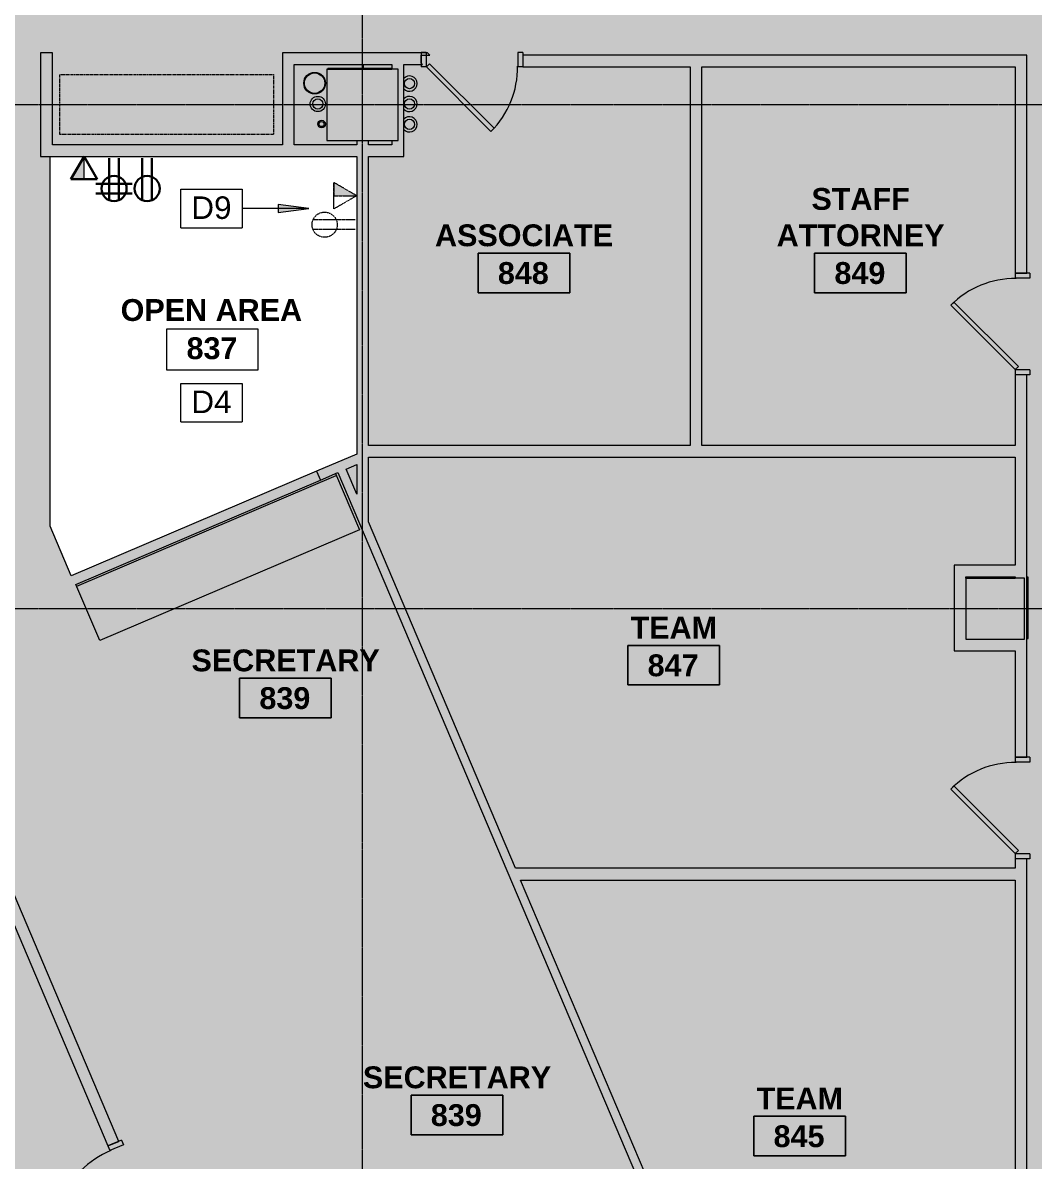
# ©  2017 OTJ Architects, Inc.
# Model space of a CAD drawing. Header units: inches. Extents: x -203 to 2791, y -968 to 768.
# Drawn here: x 101.2 to 498.6, y -430.4 to 16.9 of the extents above; entities that cross this region are included whole.
import ezdxf

# ---------------------------------------------------------------- set-up
doc = ezdxf.new("R2010")
doc.units = ezdxf.units.IN
doc.header["$MEASUREMENT"] = 0
for name, pattern in [('Demolished', [0.1875, 0.125, -0.0625]), ('Grid Line 1_2_', [0.875, 0.5, -0.125, 0.125, -0.125]), ('Hidden 3_8_', [0.5625, 0.375, -0.1875])]:
    doc.linetypes.add(name, pattern=pattern)
for name, color, linetype, lineweight in [('A-ANNO-KEYN', 231, 'Continuous', 9), ('A-ANNO-NOTE', 131, 'Continuous', 13), ('A-AREA-IDEN', 2, 'Continuous', 9), ('A-Bldg-Patt', 7, 'Continuous', 9), ('A-Cols-Bldg', 7, 'Continuous', 9), ('A-DETL', 90, 'Continuous', 9), ('A-DETL-GENF', 92, 'Continuous', 9), ('A-DETL-THIN', 151, 'Continuous', 9), ('A-DOOR', 31, 'Continuous', 13), ('A-DOOR-FRAM', 31, 'Continuous', 20), ('A-Flor-Eqpm', 7, 'Continuous', 9), ('A-Flor-Pfix-Exst', 7, 'Continuous', 9), ('A-WALL', 113, 'Continuous', 13), ('A-WALL-PATT', 111, 'Continuous', 13), ('G-ANNO-TEXT', 231, 'Continuous', 9), ('I-WALL', 2, 'Continuous', 13), ('Jenner and Block 8fl_BB_dwg', 8, 'Continuous', 9), ('Q-CASE', 31, 'Continuous', 13), ('S-GRID', 1, 'Continuous', 9)]:
    doc.layers.add(name, color=color, linetype=linetype, lineweight=lineweight)
doc.styles.add('Arial', font='arial.ttf', dxfattribs={"height": 8.851796})
doc.styles.add('Swis721 Lt BT_B', font='', dxfattribs={"height": 8.583975})
doc.styles.get('Swis721 Lt BT_B').set_extended_font_data('Swis721 Lt BT', bold=True)

# ---------------------------------------------------------------- blocks, each defined once
blk = doc.blocks.new('Single Flush - OTJ_SOLIDFLUSH_ALUM-5493996-Level 8 Demo')
at = {"layer": 'A-DOOR', "color": 8, "lineweight": 20}
for p, q in [((-8.65, -26.4), (16.67, -1.08)), ((17.91, -2.31), (-7.42, -27.64)), ((16.67, -1.08), (17.91, -2.31)), ((-7.42, -27.64), (-8.65, -26.4))]:
    blk.add_line(p, q, dxfattribs=at)
at = {"layer": 'A-DOOR', "color": 55, "lineweight": 9}
blk.add_arc((17.91, -2.31), 35.81, 179.5, 225, dxfattribs=at)
at = {"layer": 'A-DOOR-FRAM', "color": 8}
for p, q in [((-20, 3.44), (-20, -2.31)), ((-20, 3.44), (-18, 3.44)), ((-18, 3.44), (-18, -2.31)), ((18, 3.44), (18, -2.31)), ((18, 3.44), (20, 3.44)), ((20, 3.44), (20, -2.31)), ((-20, -2.31), (-18, -2.31)), ((18, -2.31), (20, -2.31))]:
    blk.add_line(p, q, dxfattribs=at)
blk = doc.blocks.new('Single Flush - OTJ_SOLIDFLUSH_ALUM-5493998-Level 8 Demo')
at = {"layer": 'A-DOOR', "color": 8, "lineweight": 20}
for p, q in [((-7.42, 27.64), (-8.65, 26.4)), ((17.91, 2.31), (-7.42, 27.64)), ((-8.65, 26.4), (16.67, 1.08)), ((16.67, 1.08), (17.91, 2.31))]:
    blk.add_line(p, q, dxfattribs=at)
at = {"layer": 'A-DOOR', "color": 55, "lineweight": 9}
blk.add_arc((17.91, 2.31), 35.81, 135, 180.5, dxfattribs=at)
at = {"layer": 'A-DOOR-FRAM', "color": 8}
for p, q in [((-20, -3.44), (-20, 2.31)), ((-20, 2.31), (-18, 2.31)), ((-18, -3.44), (-18, 2.31)), ((18, -3.44), (18, 2.31)), ((18, 2.31), (20, 2.31)), ((20, -3.44), (20, 2.31)), ((-20, -3.44), (-18, -3.44)), ((18, -3.44), (20, -3.44))]:
    blk.add_line(p, q, dxfattribs=at)
blk = doc.blocks.new('C-Counter Top1 - 24_ Depth-5526346-Level 8 Demo')
at = {"layer": 'Q-CASE', "color": 55, "lineweight": 9}
for p, q in [((-47.26, 24), (63.6, 24)), ((-47.26, 0), (-47.26, 24)), ((63.6, 24), (63.6, 0)), ((63.6, 0.75), (-47.26, 0.75)), ((63.6, 0), (-40.78, 0))]:
    blk.add_line(p, q, dxfattribs=at)
blk = doc.blocks.new('Jenner and Block 8fl_BB_dwg-4751915-Level 8 Demo')
at = {"layer": 'A-Bldg-Patt'}
for points in [[(232.02, -1.63), (245.85, -1.63), (245.85, -1.34), (220.73, -1.34), (220.73, -1.63), (229.27, -1.63)], [(488.31, -201.6), (490.71, -201.6), (490.71, -201.31), (471.73, -201.31), (471.73, -201.6)], [(495.73, -225.31), (495.73, -201.31), (495.33, -201.31), (495.33, -225.31)]]:
    blk.add_hatch(color=256, dxfattribs=at).paths.add_polyline_path(points, flags=0)
for p, q in [((245.85, -1.34), (220.73, -1.34)), ((220.73, -1.34), (220.73, -1.63)), ((220.73, -1.63), (229.27, -1.63)), ((229.27, -1.63), (232.02, -1.63)), ((232.02, -1.63), (245.85, -1.63)), ((245.85, -1.63), (245.85, -1.34)), ((490.71, -201.31), (471.73, -201.31)), ((471.73, -201.31), (471.73, -201.6)), ((471.73, -201.6), (488.31, -201.6)), ((488.31, -201.6), (490.71, -201.6)), ((490.71, -201.6), (490.71, -201.31)), ((495.73, -201.31), (495.33, -201.31)), ((495.33, -201.31), (495.33, -225.31)), ((495.73, -225.31), (495.73, -201.31)), ((495.33, -225.31), (495.73, -225.31))]:
    blk.add_line(p, q, dxfattribs=at)
at = {"layer": 'A-Cols-Bldg'}
blk.add_line((495.73, -201.31), (495.33, -201.31), dxfattribs=at)
at = {"layer": 'A-Cols-Bldg', "flags": 128}
for points in [[(245.85, -1.34), (220.73, -1.34), (220.73, -1.63)], [(490.71, -201.31), (471.73, -201.31), (471.73, -201.6)], [(495.33, -225.31), (495.73, -225.31), (495.73, -201.31)]]:
    blk.add_lwpolyline(points, dxfattribs=at)
at = {"layer": 'A-Flor-Eqpm'}
blk.add_line((234.73, -1.34), (234.73, 0.14), dxfattribs=at)
at = {"layer": 'A-Flor-Pfix-Exst'}
for centre, radius in [((215.48, -7.16), 4.25), ((215.48, -7.16), 4), ((252.73, -7.34), 2), ((216.73, -15.34), 3), ((216.73, -15.34), 2), ((252.73, -15.34), 2), ((218.23, -23.23), 1.5), ((218.23, -23.23), 1), ((252.73, -23.34), 2)]:
    blk.add_circle(centre, radius, dxfattribs=at)
for centre, start, end in [((252.73, -7.34), 0, 138.4615), ((252.73, -7.34), 221.5385, 360), ((252.73, -15.34), 0, 138.4615), ((252.73, -15.34), 221.5385, 360), ((252.73, -23.34), 0, 138.4615), ((252.73, -23.34), 221.5385, 360)]:
    blk.add_arc(centre, 3, start, end, dxfattribs=at)
blk = doc.blocks.new('Room Tag - Room Name and Number-3379422-Level 8 Demo')
at = {"layer": 'A-AREA-IDEN'}
for p, q in [((-0.1881, -0.1636), (-0.1881, -0.0018)), ((-0.1881, -0.0018), (0.1869, -0.0018)), ((0.1869, -0.0018), (-0.1881, -0.0018)), ((-0.1881, -0.0018), (-0.1881, -0.1636)), ((0.1869, -0.0018), (0.1869, -0.1636)), ((0.1869, -0.1636), (0.1869, -0.0018)), ((0.1869, -0.1636), (-0.1881, -0.1636)), ((-0.1881, -0.1636), (0.1869, -0.1636))]:
    blk.add_line(p, q, dxfattribs=at)
blk = doc.blocks.new('Keynote Tag - Keynote Number - Boxed-135510-Level 8 Demo')
at = {"layer": 'A-ANNO-KEYN'}
for p, q in [((-0.125, -0.0792), (-0.125, 0.0781)), ((-0.125, 0.0781), (0.125, 0.0781)), ((0.125, 0.0781), (0.125, -0.0792)), ((-0.125, -0.0792), (0.125, -0.0792))]:
    blk.add_line(p, q, dxfattribs=at)

msp = doc.modelspace()

# ---------------------------------------------------------------- hatches: boundary and pattern name
at = {"layer": 'A-ANNO-KEYN'}
msp.add_hatch(color=256, dxfattribs=at).paths.add_polyline_path([(213.61, -56.12), (201.61, -54.54), (201.61, -57.7)], flags=0)
at = {"layer": 'A-ANNO-NOTE', "lineweight": 9}
msp.add_hatch(color=55, dxfattribs=at).paths.add_polyline_path([(125.32, -44.6), (125.32, -35.66), (120.21, -44.6)], flags=0)
at = {"layer": 'A-ANNO-NOTE', "linetype": 'Demolished', "lineweight": 9}
msp.add_hatch(color=7, dxfattribs=at).paths.add_polyline_path([(232.42, -51.1), (223.49, -45.94), (223.49, -51.1)], flags=0)
at = {"layer": 'A-DETL-GENF'}
h = msp.add_hatch(color=9, dxfattribs=at)
h.paths.add_polyline_path([(131.76, -847.99), (290.74, -780.5), (227.71, -632.01), (203.3, -642.37), (194.97, -622.75), (199.23, -620.94), (205.75, -636.3), (297.88, -597.2), (299.68, -601.45), (231.97, -630.2), (295, -778.69), (401.08, -733.65), (338.06, -585.16), (336.5, -585.82), (334.7, -581.57), (419.28, -545.66), (421.09, -549.92), (342.31, -583.36), (405.34, -731.84), (515.31, -685.15), (511.69, -685.15), (511.69, -619.4), (491.89, -619.4), (491.89, -612.4), (492.01, -612.4), (492.01, -532.94), (471.73, -532.94), (471.73, -528.42), (457.91, -534.29), (456.1, -530.03), (470.83, -523.78), (471.73, -525.91), (471.73, -508.94), (495.73, -508.94), (495.73, -510.53), (555.67, -510.53), (555.67, -394.75), (560.67, -394.75), (560.67, -437.31), (560.17, -437.31), (560.17, -441.94), (560.67, -441.94), (560.67, -498.09), (620.88, -498.09), (620.88, -477.65), (625.88, -477.65), (625.88, -500.46), (758.51, -500.46), (758.46, -433.94), (754.23, -433.94), (754.23, -433.44), (758.51, -433.44), (758.51, -376.94), (697.48, -376.94), (697.48, -433.44), (721.73, -433.44), (721.73, -433.94), (693.48, -433.94), (693.48, -433.44), (696.98, -433.43), (696.98, -376.94), (661.48, -376.94), (661.48, -433.44), (660.98, -433.44), (660.98, -376.94), (625.46, -376.94), (625.46, -433.44), (624.19, -433.44), (624.19, -433.94), (625.46, -433.94), (625.46, -441.94), (600.17, -441.94), (600.17, -437.31), (620.83, -437.31), (620.83, -304.37), (601.17, -304.37), (601.17, -299.75), (634.61, -299.75), (634.61, -357.01), (665.48, -357.01), (665.48, -344.95), (665.98, -344.95), (665.98, -357.01), (696.98, -357.01), (696.98, -299.95), (699.23, -299.95), (699.23, -300.45), (697.48, -300.45), (697.48, -357.01), (733.48, -357.01), (733.48, -300.45), (731.73, -300.45), (731.73, -299.95), (757.71, -299.95), (757.71, -300.45), (733.98, -300.45), (733.98, -357.01), (793.96, -357.01), (793.96, -300.45), (790.21, -300.45), (790.21, -299.95), (793.96, -299.95), (793.96, -230.99), (634.98, -230.99), (634.98, -254.99), (560.67, -254.98), (560.67, -299.75), (561.17, -299.75), (561.17, -304.37), (560.67, -304.37), (560.67, -346.75), (555.67, -346.75), (555.67, -249.98), (564.59, -249.98), (564.59, -200.84), (575.84, -200.84), (575.84, -243.74), (630.36, -243.74), (630.36, -224.99), (674.86, -224.99), (674.86, -160.84), (555.74, -160.84), (555.74, 72.48), (430.42, 72.48), (430.42, 109.37), (435.05, 109.37), (435.05, 146.43), (354.94, 146.43), (354.94, 109.37), (359.57, 109.37), (359.57, 72.48), (108.25, 72.48), (108.25, 129.02), (112.87, 129.02), (112.87, 77.11), (225.04, 77.11), (225.04, 176.71), (112.87, 176.71), (112.87, 169.02), (108.25, 169.02), (108.25, 181.33), (225.04, 181.33), (225.04, 348.74), (107.25, 348.74), (107.25, 353.37), (229.67, 353.37), (229.67, 231.06), (557.42, 231.06), (557.42, 353.37), (589.73, 353.37), (589.73, 348.74), (562.05, 348.74), (562.05, 231.06), (589.73, 231.06), (589.73, 226.43), (562.05, 226.43), (562.05, 77.11), (590.73, 77.11), (590.73, 72.48), (766.8, 72.48), (766.8, 103.43), (726.05, 103.43), (726.05, 294.15), (766.8, 294.15), (766.8, 350.67), (785.11, 350.67), (785.11, 346.92), (771.42, 346.92), (771.42, 227.06), (826.8, 227.06), (826.8, 346.92), (825.11, 346.92), (825.11, 350.67), (1166.99, 350.67), (1166.99, 227.06), (1492.42, 227.06), (1492.42, 347.74), (1497.05, 347.74), (1497.05, 222.43), (1477.67, 222.43), (1477.67, 75.11), (1495.17, 75.11), (1495.17, 70.48), (1553.42, 70.48), (1553.42, 351.59), (1718.67, 351.59), (1718.67, 360.59), (1723.3, 360.59), (1723.3, 351.59), (1910.23, 351.59), (1910.23, 580.43), (-120.35, 580.43), (-120.35, 406.96), (48.71, 406.96), (48.71, 428.91), (66.73, 428.91), (66.73, 424.29), (53.33, 424.29), (53.33, 330.65), (48.71, 330.65), (48.71, 402.34), (-120.35, 402.34), (-120.35, 286.96), (48.71, 286.96), (48.71, 290.65), (53.33, 290.65), (53.33, 280.65), (48.71, 280.65), (48.71, 282.34), (-120.35, 282.34), (-120.35, 166.96), (48.71, 166.96), (48.71, 240.65), (53.33, 240.65), (53.33, 160.65), (48.71, 160.65), (48.71, 162.34), (-120.35, 162.34), (-120.35, 0.55), (-80.76, 0.55), (-80.76, -14.04), (48.71, -14.04), (48.71, 120.65), (53.33, 120.65), (53.33, -25.35), (48.71, -25.35), (48.71, -18.66), (-80.76, -18.66), (-80.76, -30.95), (-120.35, -30.95), (-120.35, -193.04), (48.71, -193.04), (48.71, -65.35), (53.33, -65.35), (53.33, -220.93), (67.88, -255.19), (63.62, -257), (48.71, -221.87), (48.71, -197.66), (-120.35, -197.66), (-120.35, -254.17), (-74.95, -361.1), (79.91, -295.37), (79.25, -293.82), (83.5, -292.01), (138.94, -422.62), (134.69, -424.43), (81.71, -299.63), (-73.15, -365.36), (42.29, -637.25), (197.13, -571.52), (169.07, -505.43), (173.33, -503.62), (203.19, -573.97), (182.94, -582.57), (183.6, -584.12), (179.34, -585.93), (178.68, -584.37), (44.1, -641.5), (120.3, -820.99)], flags=0)
h.paths.add_polyline_path([(225.76, -805.76), (216.38, -783.67), (238.47, -774.29), (247.85, -796.38), (227.71, -804.93)], flags=0)
h.paths.add_polyline_path([(446.67, -711.97), (437.29, -689.88), (459.38, -680.5), (468.76, -702.59), (455.33, -708.29)], flags=0)
h.paths.add_polyline_path([(516.31, -684.73), (893.34, -524.65), (963.74, -524.65), (963.74, -523.31), (943.94, -523.31), (943.94, -499.31), (963.74, -499.31), (963.74, -496.94), (968.74, -496.94), (968.74, -456.94), (963.74, -456.94), (963.74, -457.44), (946.48, -457.44), (946.48, -308.86), (799.96, -308.86), (799.96, -363.01), (764.51, -363.01), (764.51, -516.53), (744.73, -516.53), (744.73, -518.83), (942.73, -518.83), (942.73, -523.83), (744.73, -523.83), (744.73, -532.94), (725.26, -532.94), (725.26, -561.42), (744.73, -561.42), (744.73, -585.42), (725.26, -585.42), (725.26, -591.53), (659.62, -619.4), (590.81, -619.4), (590.81, -647.06), (516.73, -647.06), (516.73, -643.56), (587.31, -643.56), (587.31, -619.4), (516.31, -619.4), (516.31, -647.06)], flags=0)
h.paths.add_polyline_path([(641.71, -612.4), (658.19, -612.4), (718.26, -586.9), (718.26, -516.53), (499.01, -516.53), (499.01, -612.4), (590.81, -612.4)], flags=0)
h.paths.add_polyline_path([(266.06, -553.39), (246.27, -506.73), (353.03, -461.4), (225.02, -159.89), (218.14, -162.82), (216.66, -159.37), (120.3, -200.48), (112, -180.92), (112, -35.66), (108.25, -35.66), (108.25, 5.05), (112.87, 5.05), (112.87, -31.04), (203.26, -31.04), (203.26, 5.05), (260.18, 5.05), (261.13, 4.11), (257.73, 4.11), (257.73, 0.96), (258.26, 0.43), (250.87, 0.43), (250.87, -35.66), (237.05, -35.66), (237.05, -149.24), (363.42, -149.24), (363.42, -0.52), (297.73, -0.52), (297.73, 4.11), (495.73, 4.11), (495.73, -81.52), (491.11, -81.52), (491.11, -0.52), (368.05, -0.52), (368.05, -149.24), (491.11, -149.24), (491.11, -121.52), (495.73, -121.52), (495.73, -271.65), (491.11, -271.65), (491.11, -229.94), (467.11, -229.94), (467.11, -196.21), (491.11, -196.21), (491.11, -153.87), (237.05, -153.87), (237.05, -179.26), (294.82, -315.34), (491.11, -315.34), (491.11, -311.65), (495.73, -311.65), (495.73, -455.18), (418.47, -487.97), (416.67, -483.71), (491.11, -452.12), (491.11, -319.96), (296.78, -319.96), (374, -501.83), (379.85, -499.34), (381.65, -503.6), (372.58, -507.45), (361.98, -482.48), (304.78, -506.77), (315.23, -531.4), (266.31, -553.28)], flags=0)
h.paths.add_polyline_path([(266.31, -548.22), (309.2, -529.03), (293.38, -491.75), (250.13, -510.11), (250.18, -510.21), (271.83, -501.02), (281.21, -523.11), (259.56, -532.3), (266.06, -547.64)], flags=0)
h.paths.add_polyline_path([(3.31, -538.98), (-6.07, -516.89), (16.02, -507.51), (25.4, -529.6), (16.02, -533.58)], flags=0)
h.paths.add_polyline_path([(27.39, -520.28), (25.5, -516.06), (150.98, -462.8), (150.32, -461.25), (154.57, -459.44), (157.7, -466.8), (153.44, -468.61), (152.78, -467.06), (41.85, -514.15)], flags=0)
h.paths.add_polyline_path([(584.67, -510.53), (720.73, -510.53), (720.73, -508.94), (744.73, -508.94), (744.73, -510.53), (758.51, -510.53), (758.51, -505.09), (560.67, -505.09), (560.67, -510.53)], flags=0)
h.paths.add_polyline_path([(302.97, -502.51), (360.17, -478.23), (354.84, -465.66), (297.64, -489.95), (302.68, -501.83)], flags=0)
h.paths.add_polyline_path([(951.48, -452.44), (963.74, -452.44), (963.74, -308.86), (951.48, -308.86), (951.48, -365.13)], flags=0)
h.paths.add_polyline_path([(660.98, -433.94), (656.69, -433.94), (656.69, -433.44), (660.98, -433.44)], flags=0)
h.paths.add_polyline_path([(753.93, -370.94), (758.51, -370.94), (758.51, -363.01), (625.46, -363.01), (625.46, -370.94), (739.5, -370.94)], flags=0)
h.paths.add_polyline_path([(631.11, -357.01), (631.11, -304.37), (625.46, -304.37), (625.46, -357.01), (626.43, -357.01)], flags=0)
h.paths.add_polyline_path([(968.74, -347.36), (968.74, -342.74), (967.22, -342.74), (967.22, -347.36), (967.7, -347.36)], flags=0)
h.paths.add_polyline_path([(800.58, -303.86), (963.74, -303.86), (963.74, -267.34), (968.74, -267.34), (968.7, -227.34), (965.73, -227.33), (965.73, -224.72), (769.74, -224.72), (769.74, -224.99), (799.96, -224.99), (799.96, -303.86)], flags=0)
h.paths.add_polyline_path([(694.31, -224.99), (766.24, -224.99), (766.24, -205.94), (679.48, -205.94), (679.48, -224.99)], flags=0)
h.paths.add_polyline_path([(968.13, -222.33), (968.13, -204.94), (965.44, -204.94), (965.44, -199.94), (988.73, -199.94), (988.73, -161.74), (993.73, -161.74), (993.73, -121.74), (988.73, -121.74), (988.73, -121.34), (980.11, -121.34), (980.11, -122.59), (769.74, -122.59), (769.74, -217.72), (965.73, -217.72), (965.73, -222.33)], flags=0)
h.paths.add_polyline_path([(490.79, -201.31), (491.11, -201.31), (491.11, -200.83), (471.73, -200.83), (471.73, -201.31), (488.71, -201.31)], flags=0)
h.paths.add_polyline_path([(679.48, -201.31), (766.24, -201.31), (766.24, -119.34), (679.48, -119.34), (679.48, -170.62)], flags=0)
h.paths.add_polyline_path([(232.42, -168.37), (232.42, -156.73), (228.24, -158.51), (228.99, -160.28)], flags=0)
h.paths.add_polyline_path([(642.41, -146.84), (668.23, -146.84), (668.23, -111.34), (771.73, -111.34), (771.73, -24.34), (569.74, -24.34), (569.74, -146.84), (584.67, -146.84)], flags=0)
h.paths.add_polyline_path([(894.32, -111.34), (979.73, -111.34), (979.73, -24.34), (776.36, -24.34), (776.36, -111.34), (846.73, -111.34)], flags=0)
h.paths.add_polyline_path([(246.25, -31.04), (246.25, -29.34), (237.05, -29.34), (237.05, -31.04)], flags=0)
h.paths.add_polyline_path([(220.73, -31.04), (232.42, -31.04), (232.38, -29.34), (220.73, -29.34), (220.73, -1.34), (246.25, -1.34), (246.25, 0.43), (207.88, 0.43), (207.88, -31.04)], flags=0)
h.paths.add_polyline_path([(-93.75, -27.45), (-84.26, -27.45), (-84.26, -27.34), (-117.75, -27.34), (-117.75, -2.95), (-120.35, -2.95), (-120.35, -27.45), (-117.75, -27.45)], flags=0)
h.paths.add_polyline_path([(1473.05, 70.48), (1473.05, 222.43), (1334.05, 222.4), (1334.05, 99.48), (1442.73, 99.48), (1442.73, 70.48)], flags=0)
h.paths.add_polyline_path([(1203.96, 70.92), (1235.73, 70.92), (1235.73, 94.86), (1227.42, 94.86), (1227.42, 99.48), (1329.42, 99.48), (1329.42, 222.43), (1167.42, 222.43), (1167.42, 137.87), (1166.99, 137.87), (1166.99, 106.37), (1167.42, 106.37), (1167.42, 70.92)], flags=0)
h.paths.add_polyline_path([(557.42, 77.11), (557.42, 182.43), (557.05, 182.43), (557.05, 102.11), (435.05, 102.11), (435.05, 77.11), (557.05, 77.11)], flags=0)
h.paths.add_polyline_path([(231.05, 77.11), (354.94, 77.11), (354.94, 102.11), (229.67, 102.11), (229.67, 77.11)], flags=0)
h.paths.add_polyline_path([(662.08, 103.43), (648.8, 103.43), (648.8, 294.15), (667.05, 294.15), (667.05, 103.43), (662.42, 103.43)], flags=0)
h.paths.add_polyline_path([(653.42, 108.06), (662.42, 108.06), (662.42, 289.52), (653.42, 289.52), (653.42, 117.06)], flags=0)
h.paths.add_polyline_path([(739.5, 108.06), (766.8, 108.06), (766.8, 289.52), (730.67, 289.52), (730.67, 108.06)], flags=0)
h.paths.add_polyline_path([(377.56, 151.06), (378.94, 151.06), (378.94, 226.43), (354.94, 226.43), (354.94, 151.06)], flags=0)
h.paths.add_polyline_path([(557.05, 187.06), (557.42, 187.06), (557.42, 226.43), (557.05, 226.43), (557.05, 188.67)], flags=0)
h.paths.add_polyline_path([(1723.3, 400.59), (1718.67, 400.59), (1718.67, 419.29), (1716.73, 419.29), (1716.73, 423.91), (1718.67, 423.91), (1718.67, 580.15), (1723.3, 580.15), (1723.3, 419.29)], flags=0)
h.paths.add_polyline_path([(1617.05, 409.29), (1609.73, 409.29), (1609.73, 413.91), (1612.42, 413.91), (1612.42, 580.15), (1617.05, 580.15), (1617.05, 413.91), (1663.42, 413.91), (1663.42, 423.91), (1676.73, 423.91), (1676.73, 419.29), (1668.05, 419.29), (1668.05, 409.29), (1647.79, 409.29)], flags=0)
h.paths.add_polyline_path([(1569.73, 409.29), (1422.73, 409.29), (1422.73, 413.91), (1492.42, 413.91), (1492.42, 580.15), (1497.05, 580.15), (1497.05, 413.91), (1569.73, 413.91)], flags=0)
h.paths.add_polyline_path([(1382.73, 409.29), (1301.73, 409.29), (1301.73, 413.91), (1372.42, 413.91), (1372.42, 580.15), (1377.05, 580.15), (1377.05, 413.91), (1382.73, 413.91)], flags=0)
h.paths.add_polyline_path([(1261.73, 409.29), (1249.73, 409.29), (1249.73, 413.91), (1252.42, 413.91), (1252.42, 548.65), (1257.05, 548.65), (1257.05, 413.91), (1261.73, 413.91)], flags=0)
h.paths.add_polyline_path([(1137.05, 409.29), (1006.11, 409.29), (1006.11, 413.91), (1132.42, 413.91), (1132.42, 580.15), (1137.05, 580.15), (1137.05, 413.91), (1209.73, 413.91), (1209.73, 409.29), (1150.94, 409.29)], flags=0)
h.paths.add_polyline_path([(966.11, 409.29), (949.11, 409.29), (949.11, 413.91), (956.8, 413.91), (956.8, 548.65), (961.42, 548.65), (961.42, 413.91), (966.11, 413.91)], flags=0)
h.paths.add_polyline_path([(835.42, 409.29), (826.11, 409.29), (826.11, 413.91), (830.8, 413.91), (830.8, 580.15), (835.42, 580.15), (835.42, 413.91), (909.11, 413.91), (909.11, 409.29), (894.32, 409.29)], flags=0)
h.paths.add_polyline_path([(585.16, 409.29), (521.73, 409.29), (521.73, 413.91), (652.42, 413.91), (652.42, 580.15), (657.05, 580.15), (657.05, 413.91), (786.11, 413.91), (786.11, 409.29), (586.42, 409.29)], flags=0)
h.paths.add_polyline_path([(481.73, 409.29), (465.73, 409.29), (465.73, 413.91), (472.42, 413.91), (472.42, 580.15), (477.05, 580.15), (477.05, 413.91), (481.73, 413.91)], flags=0)
h.paths.add_polyline_path([(352.42, 409.29), (279.73, 409.29), (279.73, 413.91), (352.42, 413.91), (352.42, 580.15), (357.05, 580.15), (357.05, 413.91), (425.73, 413.91), (425.73, 409.29), (357.05, 409.29)], flags=0)
h.paths.add_polyline_path([(225.73, 409.29), (225.73, 413.91), (232.42, 413.91), (232.42, 550.9), (237.05, 550.9), (237.05, 413.91), (239.73, 413.91), (239.73, 409.29), (229.67, 409.29)], flags=0)
h.paths.add_polyline_path([(121.04, 409.29), (112.42, 409.29), (112.42, 424.29), (106.73, 424.29), (106.73, 428.91), (112.42, 428.91), (112.42, 580.15), (117.05, 580.15), (117.05, 413.91), (185.73, 413.91), (185.73, 409.29)], flags=0)
h.paths.add_polyline_path([(942.73, 413.91), (942.73, 577.15), (966.73, 577.15), (966.73, 553.15), (942.73, 553.15)], flags=0)
h.paths.add_polyline_path([(1242.73, 438.88), (1242.73, 577.15), (1266.73, 577.15), (1266.73, 553.15), (1242.73, 553.15)], flags=0)
h.paths.add_polyline_path([(222.73, 497.2), (222.73, 577.15), (246.73, 577.15), (246.73, 553.15), (222.73, 553.15)], flags=0)
h.paths.add_polyline_path([(1542.73, 502.5), (1542.73, 577.15), (1566.73, 577.15), (1566.73, 553.15), (1542.73, 553.15)], flags=0)
h.paths.add_polyline_path([(620.73, 553.15), (596.73, 553.15), (596.73, 577.15), (620.73, 577.15)], flags=0)
h.paths.add_polyline_path([(-39.27, 553.15), (-39.27, 577.15), (-15.27, 577.15), (-15.27, 553.15)], flags=0)
h = msp.add_hatch(color=7, dxfattribs=at)
h.paths.add_polyline_path([(464.83, -720.82), (893.53, -538.81), (1016.23, -538.81), (1016.23, -524.94), (892.67, -524.94), (457.06, -709.88), (459.54, -715.74), (462.19, -714.61)], flags=0)
h.paths.add_polyline_path([(3.31, -538.98), (25.4, -529.6), (16.02, -507.51), (-6.07, -516.89), (-5.16, -519.03)], flags=0)
h.paths.add_polyline_path([(1723.7, -538.81), (1737.17, -538.81), (1737.17, -496.55), (1730.17, -496.55), (1730.17, -494.3), (1723.7, -494.3), (1723.7, -524.65), (1674.68, -524.65), (1674.68, -531.81), (1676.23, -531.81), (1676.23, -538.81), (1723.3, -538.81)], flags=0)
h.paths.add_polyline_path([(471.73, -532.94), (492.17, -532.94), (492.17, -512), (471.73, -512), (471.73, -530.03)], flags=0)
h.paths.add_polyline_path([(259.11, -532.49), (281.21, -523.11), (271.83, -501.02), (249.74, -510.4), (257.64, -529.03)], flags=0)
h.paths.add_polyline_path([(491.11, -225.31), (494.81, -225.31), (494.81, -201.31), (471.73, -201.31), (471.73, -225.31), (489.31, -225.31)], flags=0)
h.paths.add_polyline_path([(980.11, -121.34), (993.73, -121.34), (993.73, 0.66), (950.73, 0.66), (950.73, -16.34), (908.73, -16.34), (908.73, 0.66), (846.73, 0.66), (846.73, -16.34), (804.73, -16.34), (804.73, 0.66), (742.73, 0.66), (742.73, -16.34), (700.73, -16.34), (700.73, 0.66), (638.73, 0.66), (638.73, -16.34), (596.73, -16.34), (596.73, 0.66), (569.74, 0.66), (569.74, -24.34), (979.73, -24.34), (979.73, -121.34)], flags=0)
h.paths.add_polyline_path([(1240.73, -29.34), (1268.73, -29.34), (1268.73, -3.4), (1240.73, -3.4), (1240.73, -28.53)], flags=0)
h.paths.add_polyline_path([(1556.36, -29.34), (1582.73, -29.34), (1582.73, -1.34), (1556.36, -1.34), (1556.36, -22.84)], flags=0)
h.paths.add_polyline_path([(236.83, -29.34), (248.73, -29.34), (248.73, -1.34), (220.73, -1.34), (220.73, -29.34), (232.46, -29.34)], flags=0)
h.paths.add_polyline_path([(-117.75, -27.34), (-84.26, -27.34), (-84.26, -2.95), (-117.75, -2.95), (-117.75, -3.34)], flags=0)
h.paths.add_polyline_path([(1723.3, 284.95), (1737.17, 284.95), (1737.17, 337.71), (1772.13, 337.71), (1772.13, 351.59), (1723.3, 351.58), (1723.3, 299.43)], flags=0)
h.paths.add_polyline_path([(1924.09, 337.71), (1924.09, 580.15), (1910.23, 580.15), (1910.23, 351.59), (1889.03, 351.59), (1889.03, 337.71), (1910.23, 337.71)], flags=0)
h.paths.add_polyline_path([(1542.73, 553.15), (1566.73, 553.15), (1566.73, 577.15), (1542.73, 577.15)], flags=0)
h.paths.add_polyline_path([(1252.42, 553.15), (1266.73, 553.15), (1266.73, 577.15), (1242.73, 577.15), (1242.73, 553.15)], flags=0)
h.paths.add_polyline_path([(961.42, 553.15), (966.73, 553.15), (966.73, 577.15), (942.73, 577.15), (942.73, 553.15), (956.8, 553.15)], flags=0)
h.paths.add_polyline_path([(596.73, 553.15), (620.73, 553.15), (620.73, 577.15), (596.73, 577.15)], flags=0)
h.paths.add_polyline_path([(237.05, 553.15), (246.73, 553.15), (246.73, 577.15), (222.73, 577.15), (222.73, 553.15), (232.42, 553.15)], flags=0)
h.paths.add_polyline_path([(-39.27, 553.15), (-15.27, 553.15), (-15.27, 577.15), (-39.27, 577.15)], flags=0)
at = {"layer": 'A-WALL-PATT', "lineweight": 9}
for points in [[(112.87, -31.04), (112.87, 5.05), (108.25, 5.05), (108.25, -31.04)], [(203.26, -31.04), (207.88, -31.04), (207.88, 5.05), (203.26, 5.05), (203.26, -29.34)], [(207.88, 0.43), (258.26, 0.43), (253.63, 5.05), (207.88, 5.05)], [(257.73, 0.96), (257.73, 4.11), (261.13, 4.11), (260.18, 5.05), (253.63, 5.05)], [(246.25, -31.04), (250.87, -31.04), (250.87, 0.43), (246.25, 0.43), (246.25, -1.34), (248.73, -1.34), (248.73, -29.34), (246.25, -29.34)], [(363.42, -0.52), (495.73, -0.52), (495.73, 4.11), (297.73, 4.11), (297.73, -0.52), (359.57, -0.52)], [(368.05, -149.24), (368.05, -0.52), (363.42, -0.52), (363.42, -149.24)], [(108.25, -35.66), (250.87, -35.66), (250.87, -31.04), (108.25, -31.04)], [(491.11, -153.87), (491.11, -149.24), (237.05, -149.24), (237.05, -153.87), (429.85, -153.87)], [(218.14, -162.82), (232.42, -156.73), (232.42, -152.65), (216.66, -159.37), (217.05, -160.28)], [(370.77, -503.19), (374, -501.83), (228.24, -158.51), (225.02, -159.89), (370.19, -501.83)], [(490.82, -200.83), (491.11, -200.83), (491.11, -196.21), (467.11, -196.21), (467.11, -200.83), (484.39, -200.83)], [(467.11, -229.94), (471.73, -229.94), (471.73, -200.83), (467.11, -200.83), (467.11, -225.31)], [(471.73, -229.94), (491.11, -229.94), (491.11, -225.31), (471.73, -225.31)], [(491.11, -319.96), (491.11, -315.34), (294.82, -315.34), (296.78, -319.96), (429.85, -319.96)]]:
    msp.add_hatch(color=7, dxfattribs=at).paths.add_polyline_path(points, flags=0)
h = msp.add_hatch(color=7, dxfattribs=at)
h.paths.add_polyline_path([(491.11, -457.14), (495.73, -455.18), (495.73, -311.65), (491.11, -311.65), (491.11, -455.18)], flags=0)
h.paths.add_polyline_path([(491.11, -271.65), (495.73, -271.65), (495.73, -121.52), (491.11, -121.52), (491.14, -201.31), (494.81, -201.31), (494.81, -225.31), (491.11, -225.31), (491.11, -229.94)], flags=0)
h.paths.add_polyline_path([(491.11, -81.52), (495.73, -81.52), (495.73, -0.52), (491.11, -0.52), (491.11, -32.85)], flags=0)
h = msp.add_hatch(color=7, dxfattribs=at)
h.paths.add_polyline_path([(237.05, -179.26), (237.05, -35.66), (232.42, -35.66), (232.42, -168.37), (233.51, -170.94)], flags=0)
h.paths.add_polyline_path([(237.05, -31.04), (237.02, -29.34), (232.42, -29.34), (232.42, -31.04), (236.46, -31.04)], flags=0)
h = msp.add_hatch(color=7, dxfattribs=at)
h.paths.add_polyline_path([(197.13, -571.52), (201.38, -569.71), (173.33, -503.62), (169.07, -505.43)], flags=0)
h.paths.add_polyline_path([(153.44, -468.61), (157.7, -466.8), (154.57, -459.44), (150.32, -461.25), (152.78, -467.06)], flags=0)
h.paths.add_polyline_path([(134.69, -424.43), (138.94, -422.62), (83.5, -292.01), (79.25, -293.82), (133.92, -422.62)], flags=0)
h.paths.add_polyline_path([(63.62, -257), (67.88, -255.19), (48.71, -210.04), (48.71, -221.87), (53.33, -232.77)], flags=0)

# ---------------------------------------------------------------- linework, layer by layer
at = {"layer": 'A-ANNO-KEYN'}
for p, q in [((213.61, -56.12), (187.37, -56.12)), ((213.61, -56.12), (201.61, -54.54)), ((201.61, -54.54), (201.61, -57.7)), ((201.61, -57.7), (213.61, -56.12))]:
    msp.add_line(p, q, dxfattribs=at)
at = {"layer": 'A-ANNO-NOTE', "color": 55, "lineweight": 9}
for p, q in [((125.32, -35.66), (120.16, -44.6)), ((125.32, -44.6), (125.32, -35.66)), ((120.16, -44.6), (125.32, -44.6))]:
    msp.add_line(p, q, dxfattribs=at)
at = {"layer": 'A-ANNO-NOTE', "color": 215, "lineweight": 30}
for p, q in [((125.32, -35.66), (120.16, -44.6)), ((125.32, -35.66), (130.48, -44.6)), ((135.16, -36.32), (135.16, -52.84)), ((138.99, -36.32), (138.99, -52.84)), ((148.16, -36.32), (148.16, -52.84)), ((151.99, -36.32), (151.99, -52.84)), ((130.48, -44.6), (120.16, -44.6)), ((144.25, -46.36), (129.9, -46.36)), ((144.25, -50.19), (129.9, -50.19))]:
    msp.add_line(p, q, dxfattribs=at)
at = {"layer": 'A-ANNO-NOTE', "color": 7, "linetype": 'Demolished', "lineweight": 9}
for p, q in [((232.42, -51.1), (223.49, -45.94)), ((223.49, -45.94), (223.49, -51.1)), ((232.42, -51.1), (223.49, -45.94)), ((223.49, -56.25), (223.49, -45.94)), ((223.49, -51.1), (232.42, -51.1)), ((232.42, -51.1), (223.49, -56.25)), ((231.77, -60.57), (215.24, -60.57)), ((231.77, -64.4), (215.24, -64.4))]:
    msp.add_line(p, q, dxfattribs=at)
at = {"layer": 'A-ANNO-NOTE', "color": 215, "lineweight": 30}
for centre in [(137.08, -48.28), (150.08, -48.28)]:
    msp.add_circle(centre, 4.95, dxfattribs=at)
at = {"layer": 'A-ANNO-NOTE', "color": 7, "linetype": 'Demolished', "lineweight": 9}
msp.add_circle((219.81, -62.49), 4.95, dxfattribs=at)
at = {"layer": 'A-DETL', "linetype": 'Hidden 3_8_'}
for p, q in [((115.73, -27.04), (115.73, -3.41)), ((115.73, -3.41), (199.73, -3.41)), ((199.73, -3.41), (199.73, -27.04)), ((199.73, -27.04), (115.73, -27.04))]:
    msp.add_line(p, q, dxfattribs=at)
at = {"layer": 'A-DETL-THIN'}
for p, q in [((248.73, -1.34), (220.73, -1.34)), ((220.73, -1.34), (220.73, -29.34)), ((248.73, -29.34), (248.73, -1.34)), ((220.73, -29.34), (248.73, -29.34)), ((112, -180.92), (112, -35.66)), ((193.71, -103.55), (157.71, -103.55)), ((157.71, -103.55), (157.71, -119.55)), ((193.71, -119.55), (193.71, -103.55)), ((157.71, -119.55), (193.71, -119.55)), ((216.66, -159.37), (120.3, -200.48)), ((120.3, -200.48), (112, -180.92)), ((494.81, -201.31), (471.73, -201.31)), ((471.73, -201.31), (471.73, -225.31)), ((494.81, -225.31), (494.81, -201.31)), ((471.73, -225.31), (494.81, -225.31))]:
    msp.add_line(p, q, dxfattribs=at)
at = {"layer": 'A-WALL', "color": 8, "lineweight": 20}
for p, q in [((108.25, 5.05), (108.25, -35.66)), ((112.87, 5.05), (108.25, 5.05)), ((112.87, -31.04), (112.87, 5.05)), ((203.26, 5.05), (203.26, -31.04)), ((260.18, 5.05), (203.26, 5.05)), ((261.13, 4.11), (260.18, 5.05)), ((207.88, -31.04), (207.88, 0.43)), ((207.88, 0.43), (246.25, 0.43)), ((246.25, 0.43), (246.25, -1.34)), ((250.87, 0.43), (258.26, 0.43)), ((250.87, -35.66), (250.87, 0.43)), ((257.73, 0.96), (257.73, 4.11)), ((257.73, 4.11), (261.13, 4.11)), ((258.26, 0.43), (257.73, 0.96)), ((495.73, 4.11), (297.73, 4.11)), ((297.73, 4.11), (297.73, -0.52)), ((495.73, -81.52), (495.73, 4.11)), ((297.73, -0.52), (363.42, -0.52)), ((363.42, -0.52), (363.42, -149.24)), ((368.05, -0.52), (491.11, -0.52)), ((368.05, -149.24), (368.05, -0.52)), ((491.11, -0.52), (491.11, -81.52)), ((203.26, -31.04), (112.87, -31.04)), ((232.42, -31.04), (207.88, -31.04)), ((232.42, -29.34), (232.42, -31.04)), ((237.05, -31.04), (237.05, -29.34)), ((246.25, -31.04), (237.05, -31.04)), ((246.25, -29.34), (246.25, -31.04)), ((108.25, -35.66), (232.42, -35.66)), ((232.42, -35.66), (232.42, -152.65)), ((237.05, -149.24), (237.05, -35.66)), ((237.05, -35.66), (250.87, -35.66)), ((491.11, -81.52), (495.73, -81.52)), ((491.11, -121.52), (491.11, -149.24)), ((495.73, -121.52), (491.11, -121.52)), ((495.73, -271.65), (495.73, -121.52)), ((363.42, -149.24), (237.05, -149.24)), ((491.11, -149.24), (368.05, -149.24)), ((237.05, -179.26), (237.05, -153.87)), ((237.05, -153.87), (491.11, -153.87)), ((491.11, -153.87), (491.11, -196.21)), ((232.42, -156.73), (232.42, -168.37)), ((491.11, -196.21), (467.11, -196.21)), ((467.11, -196.21), (467.11, -229.94)), ((471.73, -200.83), (491.11, -200.83)), ((471.73, -201.31), (471.73, -200.83)), ((491.11, -200.83), (491.11, -201.31)), ((467.11, -229.94), (491.11, -229.94)), ((491.11, -229.94), (491.11, -271.65)), ((491.11, -271.65), (495.73, -271.65)), ((138.94, -422.62), (83.5, -292.01)), ((81.71, -299.63), (134.69, -424.43)), ((491.11, -311.65), (491.11, -315.34)), ((495.73, -311.65), (491.11, -311.65)), ((495.73, -455.18), (495.73, -311.65)), ((491.11, -315.34), (294.82, -315.34)), ((296.78, -319.96), (491.11, -319.96)), ((491.11, -319.96), (491.11, -452.12)), ((134.69, -424.43), (138.94, -422.62))]:
    msp.add_line(p, q, dxfattribs=at)
at = {"layer": 'I-WALL', "color": 8, "lineweight": 20}
for p, q in [((232.42, -152.65), (216.66, -159.37)), ((216.66, -159.37), (218.14, -162.82)), ((218.14, -162.82), (225.02, -159.89)), ((225.02, -159.89), (353.03, -461.4)), ((228.24, -158.51), (232.42, -156.73)), ((232.42, -168.37), (228.24, -158.51)), ((294.82, -315.34), (237.05, -179.26)), ((374, -501.83), (296.78, -319.96))]:
    msp.add_line(p, q, dxfattribs=at)
at = {"layer": 'S-GRID', "linetype": 'Grid Line 1_2_'}
for p, q in [((234.73, -968.26), (234.73, 744.46)), ((-203.03, -15.31), (2046, -15.31)), ((-203.03, -213.31), (2046, -213.31))]:
    msp.add_line(p, q, dxfattribs=at)

# ---------------------------------------------------------------- block references
at = {"layer": 'A-ANNO-KEYN', "xscale": 95.99999999999994, "yscale": 95.99999999999994, "zscale": 95.99999999999994}
for p in [(175.37, -56.07), (175.37, -132.36)]:
    msp.add_blockref('Keynote Tag - Keynote Number - Boxed-135510-Level 8 Demo', p, dxfattribs=at)
at = {"layer": 'A-AREA-IDEN', "xscale": 95.99999999999994, "yscale": 95.99999999999994, "zscale": 95.99999999999994}
for p in [(298.14, -73.49), (430.36, -73.49), (356.97, -227.61), (204.47, -240.5), (271.81, -404.31), (406.46, -412.61)]:
    msp.add_blockref('Room Tag - Room Name and Number-3379422-Level 8 Demo', p, dxfattribs=at)
at = {"layer": 'A-DOOR', "color": 135}
for name, p, rotation in [('Single Flush - OTJ_SOLIDFLUSH_ALUM-5493998-Level 8 Demo', (277.73, 1.79), 180), ('Single Flush - OTJ_SOLIDFLUSH_ALUM-5493996-Level 8 Demo', (493.42, -101.52), 269.9999999999999), ('Single Flush - OTJ_SOLIDFLUSH_ALUM-5493996-Level 8 Demo', (493.42, -291.65), 269.9999999999999), ('Single Flush - OTJ_SOLIDFLUSH_ALUM-5493996-Level 8 Demo', (144.63, -441.93), 292.9999999999999)]:
    msp.add_blockref(name, p, dxfattribs=dict(at, rotation=rotation))
at = {"layer": 'Jenner and Block 8fl_BB_dwg', "color": 7}
msp.add_blockref('Jenner and Block 8fl_BB_dwg-4751915-Level 8 Demo', (0.4, 0.29), dxfattribs=at)
at = {"layer": 'Q-CASE', "color": 55, "lineweight": 9, "rotation": 203.1008115402559}
msp.add_blockref('C-Counter Top1 - 24_ Depth-5526346-Level 8 Demo', (180.62, -178.82), dxfattribs=at)

# ---------------------------------------------------------------- texts
at = {"layer": 'A-AREA-IDEN', "char_height": 8.584, "attachment_point": 2, "line_spacing_factor": 0.998538, "style": 'Swis721 Lt BT_B'}
for s, insert, width in [('STAFF\\PATTORNEY', (430.37, -48.06), 71.388), ('ASSOCIATE', (298.15, -62.35), 76.032), ('848', (297.87, -77.17), 23.004), ('849', (430.09, -77.17), 23.004), ('TEAM', (356.99, -216.47), 36.936), ('SECRETARY', (204.48, -229.36), 79.488), ('847', (356.7, -231.3), 23.004), ('839', (204.19, -244.18), 23.004), ('SECRETARY', (271.82, -393.17), 79.488), ('TEAM', (406.47, -401.47), 36.936), ('839', (271.53, -408), 23.004), ('845', (406.18, -416.3), 23.004)]:
    msp.add_mtext(s, dxfattribs=dict(at, insert=insert, width=width))
at = {"layer": 'G-ANNO-TEXT', "color": 7, "char_height": 8.584, "attachment_point": 2, "line_spacing_factor": 0.998538, "style": 'Swis721 Lt BT_B'}
for s, insert, width in [('OPEN AREA', (175.32, -91.71), 78.192), ('837', (175.57, -106.71), 23.004)]:
    msp.add_mtext(s, dxfattribs=dict(at, insert=insert, width=width))

# ---------------------------------------------------------------- next in the draw order: texts
at = {"layer": 'A-ANNO-KEYN', "char_height": 8.852, "width": 18.792, "attachment_point": 2, "line_spacing_factor": 0.938532, "style": 'Arial', "bg_fill": 3, "box_fill_scale": 1.25, "bg_fill_color": 0, "bg_fill_transparency": 0}
for s, insert in [('D9', (175.34, -51.36)), ('D4', (175.34, -127.65))]:
    msp.add_mtext(s, dxfattribs=dict(at, insert=insert))

doc.saveas('drawing.dxf')
